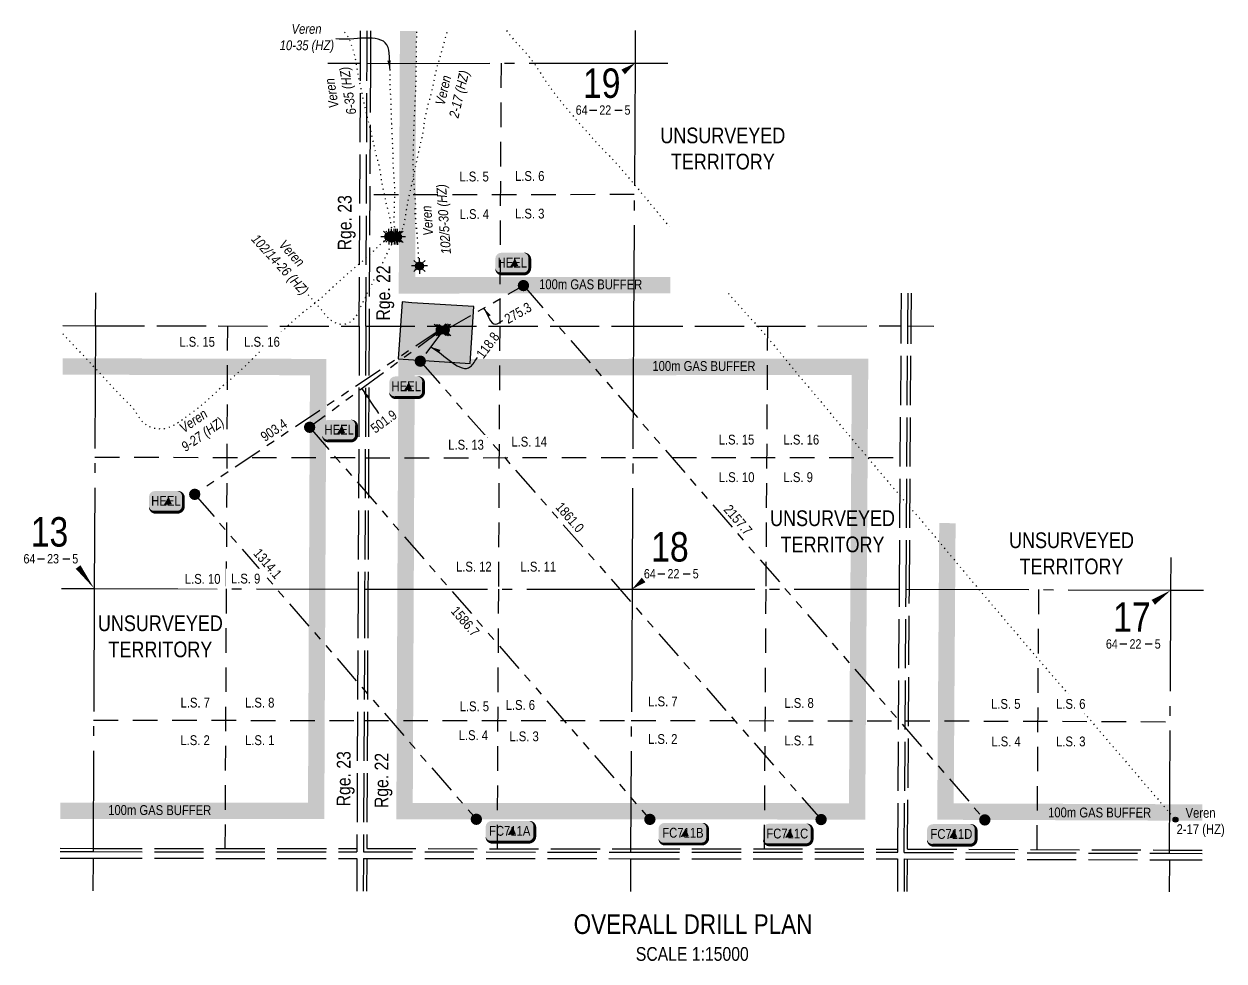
# Model space of a CAD drawing. Extents: x 476470 to 482026, y 6039448 to 6045135.
# Drawn here: x 476470 to 477692, y 6041318 to 6042272 of the extents above; entities that cross this region are included whole.
import ezdxf
from ezdxf.enums import TextEntityAlignment as Align

# ---------------------------------------------------------------- set-up
doc = ezdxf.new("R2010")
doc.units = 0
doc.header["$LTSCALE"] = 5
for name, pattern in [('foc-DOT', [1, 0.2, -0.8]), ('foc-DRILLPATH', [14.75, 6, -1.75, 1.75, -1.75, 1.75, -1.75]), ('foc-LSD', [8, 5, -3]), ('foc-QUARTERLINE', [33, 25, -3, 2, -3]), ('foc-UNSURVEYED', [12.5, 10, -2.5])]:
    doc.linetypes.add(name, pattern=pattern)
for name, color, linetype in [('10', 1, 'Continuous'), ('9', 3, 'Continuous'), ('ABADATA-DRILL', 8, 'foc-DOT'), ('ABADATA-DRILL-T', 8, 'Continuous'), ('AS-DRILL', 8, 'foc-DOT'), ('AS-TARGET-GAS', 182, 'Continuous'), ('AS-TARGET-GAS-H', 181, 'Continuous'), ('D-TXT', 6, 'Continuous'), ('DETAIL-T', 7, 'Continuous'), ('L-BD', 7, 'Continuous'), ('L-MON', 1, 'Continuous'), ('L-QSEC', 8, 'foc-QUARTERLINE'), ('L-SECLBL', 7, 'Continuous'), ('L-SECTION-LSD', 7, 'foc-LSD'), ('L-UNS-T', 3, 'Continuous'), ('L-USEC', 7, 'foc-UNSURVEYED'), ('P-PDRILLPATH', 12, 'foc-DRILLPATH'), ('P-PROPOSED', 10, 'Continuous'), ('P-PROPOSED-H', 21, 'Continuous')]:
    doc.layers.add(name, color=color, linetype=linetype)
doc.styles.add('100L', font='ARIALN.TTF', dxfattribs={"height": 11})
doc.styles.add('80', font='ARIALN.TTF', dxfattribs={"height": 10})
doc.styles.add('80CG', font='ARIALN.TTF', dxfattribs={"height": 10})
doc.styles.add('80L', font='ARIALN.TTF', dxfattribs={"height": 10})
doc.styles.add('SIMPLEX', font='ARIALN.TTF')
doc.dimstyles.new('Compass 5 000', dxfattribs={"dimscale": 5, "dimtxt": 9, "dimasz": 2, "dimexe": 0.2, "dimexo": 0.0625, "dimgap": 0.5, "dimtad": 0, "dimtih": 1, "dimtoh": 1, "dimzin": 0, "dimdsep": 46, "dimtxsty": '80CG', "dimcen": 0.1, "dimse1": 1, "dimse2": 1, "dimclrd": 256, "dimclrt": 256, "dimaunit": 1, "dimadec": 4, "dimazin": 0, "dimtfac": 0.06, "dimtofl": 0, "dimtmove": 0, "dimatfit": 1, "dimfxl": 0.2, "dimtolj": 1, "dimtzin": 0, "dimlwd": -1, "dimarcsym": 0})

# ---------------------------------------------------------------- blocks, each defined once
blk = doc.blocks.new('plbh')
at = {"layer": 'L-MON'}
h = blk.add_hatch(color=255, dxfattribs=at)
h.dxf.hatch_style = 1
edge = h.paths.add_edge_path()
edge.add_arc((0, 0), 1.16, 0, 360)
h = blk.add_hatch(color=256, dxfattribs=at)
h.dxf.hatch_style = 1
h.paths.add_polyline_path([(-0.96, 0, 1), (0.96, 0, 1)])
h.paths.add_polyline_path([(0.91, 0, -1), (-0.91, 0, -1)], flags=16)
h.paths.add_polyline_path([(0.45, 0, -1), (-0.45, 0, -1)], flags=0)
h = blk.add_hatch(color=256, dxfattribs=at)
h.dxf.hatch_style = 1
h.paths.add_polyline_path([(-0.45, 0, 1), (0.45, 0, 1)])
h.paths.add_polyline_path([(0.4, 0, -1), (-0.4, 0, -1)], flags=16)
at = {"layer": 'L-MON', "color": 240}
for radius in [0.96, 0.91, 0.45, 0.4]:
    blk.add_circle((0, 0), radius, dxfattribs=at)
blk = doc.blocks.new('L-SECLBL')
at = {"layer": '9', "color": 7}
for p, q in [((-5.1, -27.8), (-12.3, -27.8)), ((20.7, -27.8), (13.5, -27.8))]:
    blk.add_line(p, q, dxfattribs=at)
at = {"layer": '10', "color": 2, "style": 'SIMPLEX'}
blk.add_attdef('SEC', text='', height=30, dxfattribs=at).set_placement((0, 0), align=Align.MIDDLE)
at = {"layer": '10', "color": 5, "style": '80L'}
blk.add_attdef('TWP', text='', height=9.5, dxfattribs=at).set_placement((-14.4, -27.4), align=Align.MIDDLE_RIGHT)
blk.add_attdef('RGE', text='', height=9.5, dxfattribs=at).set_placement((3.6, -27.4), align=Align.MIDDLE_CENTER)
blk.add_attdef('MER', text='', height=9.5, dxfattribs=at).set_placement((23.2, -27.4), align=Align.MIDDLE_LEFT)
blk = doc.blocks.new('BH-Existing')
at = {"layer": 'ABADATA-DRILL-T'}
h = blk.add_hatch(color=256, dxfattribs=at)
h.dxf.hatch_style = 1
edge = h.paths.add_edge_path()
edge.add_arc((0, 0), 0.5, 0, 360)
blk.add_circle((0, 0), 0.5, dxfattribs=at)
blk = doc.blocks.new('GAS')
h = blk.add_hatch(color=255)
h.dxf.hatch_style = 1
edge = h.paths.add_edge_path()
edge.add_arc((0, 0), 0.9, 0, 360)
for p, q in [((-0.81, 0), (-1.62, 0)), ((-0.57, 0.57), (-1.14, 1.14)), ((0, 0.81), (0, 1.62)), ((0.57, 0.57), (1.14, 1.14)), ((1.62, 0), (0.81, 0)), ((-0.57, -0.57), (-1.14, -1.14)), ((0, -0.81), (0, -1.62)), ((1.14, -1.14), (0.57, -0.57))]:
    blk.add_line(p, q)
blk.add_circle((0, 0), 0.8)
blk = doc.blocks.new('WC')
at = {"layer": 'L-MON'}
h = blk.add_hatch(color=255, dxfattribs=at)
h.dxf.hatch_style = 1
edge = h.paths.add_edge_path()
edge.add_arc((0, 0), 0.9, 0, 360)
at = {"layer": 'L-MON', "color": 240, "flags": 128}
for points in [[(-0.62, 0.5), (-1.23, 1.12)], [(0.52, 0.61), (1.13, 1.21)], [(-1.18, -1.18), (-0.56, -0.57)], [(1.16, -1.18), (0.56, -0.57)]]:
    blk.add_lwpolyline(points, dxfattribs=at)
at = {"layer": 'L-MON', "color": 240}
for radius in [0.8, 0.373]:
    blk.add_circle((0, 0), radius, dxfattribs=at)
blk = doc.blocks.new('*U68')
h = blk.add_hatch(color=254)
edge = h.paths.add_edge_path()
edge.add_line((-19, -11.5), (19, -11.5))
edge.add_arc((19, -5.5), 6, 270, 360)
edge.add_line((25, -5.5), (25, 4))
edge.add_arc((19, 4), 6, 0, 90)
edge.add_line((19, 10), (-19, 10))
edge.add_arc((-19, 4), 6, 90, 180)
edge.add_line((-25, 4), (-25, -5.5))
edge.add_arc((-19, -5.5), 6, 180, 270)
at = {"color": 1, "flags": 128}
blk.add_lwpolyline([(-19, -11.5, 3, 3, 0), (19, -11.5, 3, 3, 0.414214), (25, -5.5, 3, 3, 0), (25, 4, 3, 0, 0.414214), (19, 10, 0, 0, 0), (-19, 10, 0, 0, 0.414214), (-25, 4, 0, 0, 0), (-25, -5.5, 0, 3, 0.414214)], format="xyseb", close=True, dxfattribs=at)
blk.add_lwpolyline([(5.8, -3.4, 0, 10, 0), (0, 0, 5, 5, 0)], format="xyseb", dxfattribs=at)
at = {"color": 1, "style": '80'}
blk.add_attdef('ENTER_TEXT_001', (-36, -5), '', height=10, dxfattribs=at)
blk = doc.blocks.new('*U69')
h = blk.add_hatch(color=254)
edge = h.paths.add_edge_path()
edge.add_line((-11.5, -11.5), (11.5, -11.5))
edge.add_arc((11.5, -5.5), 6, 270, 360)
edge.add_line((17.5, -5.5), (17.5, 4))
edge.add_arc((11.5, 4), 6, 0, 90)
edge.add_line((11.5, 10), (-11.5, 10))
edge.add_arc((-11.5, 4), 6, 90, 180)
edge.add_line((-17.5, 4), (-17.5, -5.5))
edge.add_arc((-11.5, -5.5), 6, 180, 270)
at = {"color": 1, "flags": 128}
blk.add_lwpolyline([(-11.5, -11.5, 3, 3, 0), (11.5, -11.5, 3, 3, 0.414214), (17.5, -5.5, 3, 3, 0), (17.5, 4, 3, 0, 0.414214), (11.5, 10, 0, 0, 0), (-11.5, 10, 0, 0, 0.414214), (-17.5, 4, 0, 0, 0), (-17.5, -5.5, 0, 3, 0.414214)], format="xyseb", close=True, dxfattribs=at)
blk.add_lwpolyline([(5.8, -3.4, 0, 10, 0), (0, 0, 5, 5, 0)], format="xyseb", dxfattribs=at)
at = {"color": 1, "style": '80'}
blk.add_attdef('ENTER_TEXT_001', (-36, -5), '', height=10, dxfattribs=at)

msp = doc.modelspace()

# ---------------------------------------------------------------- hatches: boundary and pattern name
at = {"layer": 'AS-TARGET-GAS-H'}
h = msp.add_hatch(color=256, dxfattribs=at)
h.dxf.hatch_style = 1
h.paths.add_polyline_path([(477127.8, 6042014.704), (477090.425, 6042014.683), (476868.137, 6042014.559), (476869.132, 6042231.927), (476869.285, 6042265.282), (476852.624, 6042265.359), (476852.471, 6042232.003), (476851.4, 6041997.888), (477090.435, 6041998.022), (477127.809, 6041998.043)])
h = msp.add_hatch(color=256, dxfattribs=at)
h.dxf.hatch_style = 1
h.paths.add_polyline_path([(476776.684, 6041697.066), (476777.756, 6041931.308), (476542.659, 6041931.832), (476509.344, 6041931.906), (476509.307, 6041915.245), (476542.622, 6041915.17), (476761.018, 6041914.684), (476760.022, 6041697.142), (476759.026, 6041479.298), (476540.214, 6041479.483), (476506.924, 6041479.513), (476506.909, 6041462.851), (476540.199, 6041462.822), (476775.611, 6041462.622)])
h = msp.add_hatch(color=256, dxfattribs=at)
h.dxf.hatch_style = 1
h.paths.add_polyline_path([(477327.856, 6041697.068), (477329.439, 6041931.524), (477090.472, 6041931.39), (476851.095, 6041931.256), (476848.949, 6041462.562), (477087.413, 6041462.368), (477326.269, 6041462.173)])
h.paths.add_polyline_path([(476867.68, 6041914.604), (477090.481, 6041914.729), (477312.665, 6041914.854), (477311.195, 6041697.181), (477309.72, 6041478.848), (477087.427, 6041479.029), (476865.687, 6041479.209)], flags=16)
h = msp.add_hatch(color=256, dxfattribs=at)
h.dxf.hatch_style = 1
h.paths.add_polyline_path([(477417.849, 6041696.461), (477418.306, 6041763.99), (477401.645, 6041764.102), (477401.189, 6041696.573), (477399.604, 6041462.001), (477636.039, 6041461.148), (477669.37, 6041461.028), (477669.43, 6041477.689), (477636.099, 6041477.809), (477416.378, 6041478.602)])
at = {"layer": 'P-PROPOSED-H'}
h = msp.add_hatch(color=256, dxfattribs=at)
h.dxf.hatch_style = 1
h.paths.add_polyline_path([(476927.948, 6041984.704), (476864.671, 6041988.475), (476854.77, 6041989.47), (476850.979, 6041931.26), (476924.157, 6041926.494)])

# ---------------------------------------------------------------- linework, layer by layer
at = {"layer": 'AS-DRILL', "elevation": -283.74, "flags": 128}
for points in [[(476845.184, 6042055.917), (476845.184, 6042055.917), (476845.224, 6042055.933), (476845.304, 6042055.973), (476845.368, 6042056.039), (476845.415, 6042056.119), (476845.482, 6042056.222), (476845.549, 6042056.331), (476845.623, 6042056.461), (476845.707, 6042056.594), (476845.807, 6042056.714), (476845.921, 6042056.846), (476845.952, 6042057.046), (476845.9, 6042057.377), (476845.872, 6042057.78), (476845.847, 6042058.163), (476845.829, 6042058.544), (476845.814, 6042058.907), (476845.759, 6042059.187), (476845.719, 6042059.207), (476845.718, 6042059.084), (476845.735, 6042058.987), (476845.725, 6042058.954), (476845.718, 6042058.957), (476845.744, 6042058.947), (476845.751, 6042058.961), (476845.655, 6042059.048), (476845.555, 6042059.151), (476845.446, 6042059.275), (476845.327, 6042059.399), (476845.19, 6042059.51), (476845.031, 6042059.624), (476844.868, 6042059.738), (476844.732, 6042059.859), (476844.666, 6042059.992), (476844.627, 6042060.149), (476844.526, 6042060.75), (476844.497, 6042061.666), (476844.452, 6042062.813), (476844.302, 6042064.084), (476844.088, 6042065.535), (476843.823, 6042067.203), (476843.552, 6042069.074), (476843.208, 6042071.166), (476842.71, 6042073.705), (476842.073, 6042076.578), (476841.363, 6042079.505), (476840.628, 6042082.541), (476839.871, 6042085.478), (476839.111, 6042088.342), (476838.465, 6042091.275), (476837.886, 6042094.281), (476837.312, 6042097.197), (476836.705, 6042099.986), (476836.092, 6042102.769), (476835.455, 6042105.609), (476834.815, 6042108.482), (476834.318, 6042111.344), (476833.851, 6042114.133), (476833.378, 6042117.015), (476832.929, 6042120.164), (476832.513, 6042123.206), (476832.046, 6042125.965), (476831.419, 6042128.671), (476830.656, 6042131.622), (476829.764, 6042134.746), (476828.891, 6042137.82), (476828.095, 6042140.834), (476827.379, 6042143.817), (476826.707, 6042146.954), (476826.002, 6042150.067), (476825.308, 6042152.957), (476824.705, 6042155.683), (476824.108, 6042158.559), (476823.449, 6042161.585), (476822.746, 6042164.602), (476821.987, 6042167.622), (476821.167, 6042170.6), (476820.394, 6042173.473), (476819.761, 6042176.333), (476819.19, 6042179.122), (476818.626, 6042181.735), (476818.025, 6042184.431), (476817.316, 6042187.458), (476816.481, 6042190.778), (476815.64, 6042194.202), (476814.886, 6042197.576), (476814.261, 6042200.765), (476813.712, 6042203.861), (476813.132, 6042206.801), (476812.493, 6042209.72), (476811.776, 6042212.714), (476811.143, 6042215.583), (476810.669, 6042218.279), (476810.202, 6042220.961), (476809.691, 6042223.717), (476809.188, 6042226.559), (476808.707, 6042229.385), (476808.237, 6042232.207), (476807.771, 6042235.106), (476807.238, 6042238.038), (476806.511, 6042240.905), (476805.621, 6042243.816), (476804.709, 6042246.844), (476803.793, 6042250.018), (476802.689, 6042253.35), (476801.205, 6042256.713), (476799.31, 6042260.042), (476796.845, 6042263.36), (476794.997, 6042265.481)], [(476850.12, 6042055.671), (476850.12, 6042055.671), (476850.094, 6042055.654), (476850.033, 6042055.601), (476849.963, 6042055.555), (476849.926, 6042055.542), (476849.96, 6042055.535), (476850.03, 6042055.545), (476850.097, 6042055.564), (476850.163, 6042055.561), (476850.236, 6042055.53), (476850.293, 6042055.49), (476850.343, 6042055.437), (476850.449, 6042055.483), (476850.617, 6042055.749), (476850.813, 6042056.248), (476851.026, 6042056.85), (476851.219, 6042057.436), (476851.401, 6042058.022), (476851.614, 6042058.511), (476851.869, 6042058.906), (476852.137, 6042059.295), (476852.315, 6042059.524), (476852.643, 6042059.843), (476853.068, 6042060.127), (476853.533, 6042060.578), (476854.084, 6042061.436), (476854.757, 6042062.723), (476855.521, 6042064.403), (476856.314, 6042066.466), (476856.982, 6042068.873), (476857.491, 6042071.614), (476857.965, 6042074.471), (476858.438, 6042077.336), (476858.946, 6042080.41), (476859.473, 6042083.508), (476860.018, 6042086.619), (476860.515, 6042089.64), (476861.072, 6042092.527), (476861.756, 6042095.507), (476862.393, 6042098.474), (476863.064, 6042101.485), (476863.815, 6042104.714), (476864.537, 6042107.941), (476865.228, 6042111.041), (476865.913, 6042114.308), (476866.535, 6042117.449), (476867.151, 6042120.366), (476867.765, 6042123.176), (476868.35, 6042125.857), (476868.919, 6042128.431), (476869.461, 6042131.049), (476870, 6042133.743), (476870.483, 6042136.51), (476871.016, 6042139.348), (476871.727, 6042142.251), (476872.511, 6042145.271), (476873.195, 6042148.411), (476873.799, 6042151.445), (476874.482, 6042154.225), (476875.201, 6042156.872), (476875.811, 6042159.669), (476876.339, 6042162.897), (476876.839, 6042166.341), (476877.264, 6042169.566), (476877.628, 6042172.554), (476878.018, 6042175.419), (476878.611, 6042178.396), (476879.393, 6042181.506), (476880.143, 6042184.539), (476880.723, 6042187.25), (476881.328, 6042189.897), (476882.162, 6042192.757), (476883.059, 6042195.779), (476883.917, 6042198.892), (476884.715, 6042202.055), (476885.473, 6042205.222), (476886.208, 6042208.385), (476886.913, 6042211.622), (476887.538, 6042214.839), (476888.049, 6042218.023), (476888.657, 6042221.194), (476889.426, 6042224.4), (476890.24, 6042227.503), (476891.101, 6042230.539), (476892.002, 6042233.605), (476892.95, 6042236.774), (476893.891, 6042239.903), (476894.836, 6042243.048), (476895.754, 6042246.277), (476896.639, 6042249.49), (476897.507, 6042252.616), (476898.341, 6042255.676), (476899.175, 6042258.718), (476900.076, 6042261.791), (476900.864, 6042264.811), (476901.033, 6042265.613)], [(476872.558, 6042025.931), (476872.555, 6042025.931), (476871.498, 6042025.206), (476871.15, 6042024.934), (476870.702, 6042024.55), (476870.176, 6042024.082), (476869.614, 6042023.542), (476869.055, 6042023.001), (476868.847, 6042022.802), (476868.646, 6042022.589), (476868.536, 6042022.486), (476868.492, 6042022.44), (476868.445, 6042022.434), (476868.339, 6042022.441), (476868.282, 6042022.424), (476868.272, 6042022.401), (476868.202, 6042022.371), (476868.162, 6042022.358), (476867.925, 6042022.296), (476867.584, 6042022.248), (476867.734, 6042022.207), (476867.901, 6042022.133), (476868.085, 6042022.285), (476868.349, 6042022.447), (476868.359, 6042023.221), (476868.523, 6042024), (476868.971, 6042024.395), (476869.295, 6042024.603), (476869.383, 6042024.699), (476869.536, 6042024.759), (476869.774, 6042024.911), (476869.995, 6042025.216), (476870.166, 6042025.466), (476870.264, 6042025.685), (476870.289, 6042026.022), (476870.28, 6042026.318), (476870.292, 6042026.718), (476870.294, 6042027.095), (476870.448, 6042027.378), (476870.766, 6042027.623), (476871.148, 6042027.951), (476871.489, 6042028.313), (476871.623, 6042028.449), (476871.66, 6042028.472), (476871.69, 6042028.525), (476871.701, 6042028.612), (476871.698, 6042028.645), (476871.672, 6042028.862), (476871.62, 6042029.186), (476871.572, 6042029.623), (476871.545, 6042030.159), (476871.534, 6042030.773), (476871.527, 6042031.473), (476871.511, 6042032.259), (476871.495, 6042033.126), (476871.479, 6042034.07), (476871.467, 6042035.073), (476871.445, 6042036.103), (476871.417, 6042037.183), (476871.402, 6042038.32), (476871.398, 6042039.527), (476871.37, 6042040.78), (476871.316, 6042042.057), (476871.249, 6042043.331), (476871.168, 6042044.618), (476871.084, 6042045.955), (476870.981, 6042047.335), (476870.881, 6042048.779), (476870.782, 6042050.4), (476870.776, 6042050.506), (476870.748, 6042050.993), (476870.698, 6042051.78), (476870.673, 6042052.114), (476870.563, 6042053.534), (476870.444, 6042055.151), (476870.319, 6042056.899), (476870.11, 6042058.703), (476869.776, 6042060.574), (476869.455, 6042062.549), (476869.234, 6042064.607), (476869.064, 6042066.741), (476868.928, 6042068.929), (476868.841, 6042071.179), (476868.812, 6042073.462), (476868.829, 6042075.779), (476868.887, 6042078.119), (476868.955, 6042080.492), (476868.956, 6042082.912), (476868.864, 6042085.409), (476868.703, 6042087.98), (476868.525, 6042090.624), (476868.341, 6042093.318), (476868.147, 6042096.089), (476867.93, 6042098.927), (476867.68, 6042101.845), (476867.424, 6042104.806), (476867.201, 6042107.79), (476867.028, 6042110.811), (476866.879, 6042113.865), (476866.717, 6042116.989), (476866.689, 6042117.499), (476866.535, 6042120.14), (476866.343, 6042123.288), (476866.281, 6042124.388), (476866.191, 6042126.452), (476866.152, 6042129.605), (476866.194, 6042132.785), (476866.235, 6042135.982), (476866.29, 6042139.168), (476866.385, 6042142.364), (476866.493, 6042145.541), (476866.521, 6042146.531), (476866.592, 6042149.747), (476866.596, 6042149.867), (476866.657, 6042152.96), (476866.709, 6042156.18), (476866.757, 6042159.39), (476866.825, 6042162.609), (476866.937, 6042165.822), (476867.143, 6042170.708), (476867.325, 6042175.46), (476867.508, 6042180.36), (476867.729, 6042185.065), (476868.012, 6042190.014), (476868.301, 6042194.669), (476868.606, 6042199.491), (476868.825, 6042204.247), (476869.04, 6042213.896), (476869.228, 6042223.545), (476869.373, 6042233.192), (476869.491, 6042242.848), (476869.605, 6042252.491), (476869.727, 6042262.137), (476869.763, 6042264.187), (476869.791, 6042265.574)], [(476961.05, 6042265.688), (476962.258, 6042264.138), (476964.263, 6042261.579), (476966.354, 6042258.976), (476968.582, 6042256.302), (476970.969, 6042253.578), (476973.493, 6042250.809), (476976.15, 6042247.98), (476978.873, 6042245.071), (476981.582, 6042242.035), (476984.227, 6042238.836), (476986.812, 6042235.514), (476989.336, 6042232.059), (476991.819, 6042228.477), (476994.249, 6042224.812), (476996.645, 6042221.058), (476999.084, 6042217.307), (477001.596, 6042213.578), (477004.166, 6042209.859), (477006.812, 6042206.164), (477009.532, 6042202.478), (477012.325, 6042198.845), (477017.591, 6042192.237), (477018.038, 6042191.678), (477023.862, 6042184.581), (477029.819, 6042177.606), (477032.843, 6042174.152), (477035.791, 6042170.815), (477042.019, 6042163.87), (477048.097, 6042156.995), (477054.182, 6042150.136), (477060.454, 6042143.447), (477066.89, 6042136.894), (477073.186, 6042130.228), (477079.211, 6042123.273), (477085.135, 6042116.255), (477091.019, 6042109.191), (477096.906, 6042102.15), (477102.78, 6042095.08), (477108.61, 6042087.989), (477114.487, 6042080.928), (477120.321, 6042073.831), (477126.269, 6042066.833), (477127.08, 6042065.922)], [(476848.46, 6042055.753), (476848.46, 6042055.753), (476848.477, 6042055.753), (476848.517, 6042055.759), (476848.577, 6042055.782), (476848.634, 6042055.802), (476848.721, 6042055.832), (476848.811, 6042055.878), (476848.892, 6042056.014), (476848.953, 6042056.331), (476849.005, 6042056.82), (476849.032, 6042057.477), (476849.022, 6042058.297), (476848.917, 6042059.227), (476848.698, 6042060.195), (476848.435, 6042061.11), (476848.163, 6042062.104), (476847.862, 6042063.162), (476847.593, 6042064.19), (476847.401, 6042065.231), (476847.196, 6042066.272), (476846.998, 6042067.313), (476846.859, 6042068.287), (476846.802, 6042068.917), (476846.795, 6042069.017), (476846.754, 6042070.078), (476846.757, 6042070.868), (476846.776, 6042071.308), (476846.824, 6042072.944), (476846.836, 6042074.857), (476846.869, 6042077.641), (476846.92, 6042080.03), (476846.952, 6042082.697), (476846.969, 6042085.597), (476847.037, 6042088.673), (476847.235, 6042091.949), (476847.462, 6042095.458), (476847.502, 6042099.118), (476847.41, 6042102.992), (476847.279, 6042107.019), (476847.078, 6042111.17), (476846.741, 6042115.442), (476846.382, 6042119.763), (476846.116, 6042124.281), (476845.922, 6042129.119), (476845.792, 6042134.173), (476845.654, 6042139.004), (476845.51, 6042143.764), (476845.316, 6042148.622), (476845.067, 6042153.246), (476844.901, 6042157.647), (476844.728, 6042162.095), (476844.495, 6042166.463), (476844.203, 6042171.021), (476843.959, 6042175.818), (476843.891, 6042180.512), (476843.768, 6042184.976), (476843.683, 6042189.563), (476843.614, 6042194.18), (476843.345, 6042198.538), (476843.038, 6042202.83), (476842.729, 6042207.318), (476842.554, 6042211.929), (476842.598, 6042216.395), (476842.686, 6042221.042), (476842.754, 6042225.164)], [(476872.558, 6042025.931), (476871.495, 6042025.206), (476871.15, 6042024.931), (476870.702, 6042024.546), (476870.176, 6042024.079), (476869.614, 6042023.542), (476869.051, 6042022.997), (476868.847, 6042022.798), (476868.646, 6042022.589), (476868.536, 6042022.486), (476868.492, 6042022.437), (476868.442, 6042022.434), (476868.335, 6042022.441), (476868.279, 6042022.421), (476868.269, 6042022.398), (476868.198, 6042022.368), (476868.162, 6042022.358), (476867.921, 6042022.296), (476867.581, 6042022.244), (476867.731, 6042022.204), (476867.897, 6042022.133), (476868.081, 6042022.285), (476868.349, 6042022.447), (476868.356, 6042023.221), (476868.523, 6042024), (476868.968, 6042024.391), (476869.292, 6042024.6), (476869.383, 6042024.699), (476869.536, 6042024.759), (476869.774, 6042024.911), (476869.992, 6042025.216), (476870.163, 6042025.466), (476870.26, 6042025.682), (476870.285, 6042026.022), (476870.28, 6042026.318), (476870.289, 6042026.715), (476870.29, 6042027.092), (476870.448, 6042027.374), (476870.766, 6042027.62), (476871.144, 6042027.948), (476871.489, 6042028.313), (476871.62, 6042028.446), (476871.657, 6042028.472), (476871.69, 6042028.522), (476871.698, 6042028.645), (476871.669, 6042028.859), (476871.617, 6042029.186), (476871.572, 6042029.619), (476871.541, 6042030.156), (476871.531, 6042030.773), (476871.524, 6042031.473), (476871.511, 6042032.259), (476871.492, 6042033.126), (476871.476, 6042034.066), (476871.464, 6042035.073), (476871.442, 6042036.103), (476871.417, 6042037.18), (476871.402, 6042038.32), (476871.398, 6042039.523), (476871.37, 6042040.78), (476871.313, 6042042.057), (476871.246, 6042043.331), (476871.168, 6042044.615), (476871.081, 6042045.955), (476870.977, 6042047.332), (476870.878, 6042048.776), (476870.782, 6042050.396), (476870.776, 6042050.506), (476870.744, 6042050.993), (476870.695, 6042051.78), (476870.591, 6042053.104), (476870.467, 6042054.408), (476870.353, 6042055.672), (476870.275, 6042056.869), (476870.224, 6042058.026), (476870.166, 6042059.219), (476870.092, 6042060.456), (476869.998, 6042061.747), (476869.874, 6042063.101), (476869.714, 6042064.502), (476869.52, 6042065.936), (476869.307, 6042067.407), (476869.117, 6042068.854), (476868.964, 6042070.295), (476868.841, 6042071.729), (476868.771, 6042072.519), (476868.565, 6042074.764), (476867.388, 6042087.633)], [(476843.545, 6042055.961), (476843.545, 6042055.961), (476843.545, 6042055.961), (476843.548, 6042055.941), (476843.538, 6042055.908), (476843.505, 6042055.871), (476843.455, 6042055.828), (476843.398, 6042055.792), (476843.347, 6042055.735), (476843.3, 6042055.656), (476843.263, 6042055.559), (476843.213, 6042055.423), (476843.186, 6042055.323), (476843.185, 6042055.276), (476843.195, 6042055.27), (476843.222, 6042055.356), (476843.266, 6042055.473), (476843.29, 6042055.586), (476843.264, 6042055.689), (476843.178, 6042055.793), (476843.051, 6042055.884), (476842.982, 6042055.967), (476842.942, 6042056.074), (476842.916, 6042056.151), (476842.91, 6042056.211), (476842.897, 6042056.301), (476842.827, 6042056.405), (476842.754, 6042056.442), (476842.354, 6042056.347), (476841.564, 6042055.817), (476840.377, 6042054.893), (476838.921, 6042053.699), (476837.221, 6042052.184), (476835.232, 6042050.39), (476832.966, 6042048.364), (476830.569, 6042046.132), (476828.115, 6042043.706), (476825.539, 6042041.135), (476822.92, 6042038.534), (476820.258, 6042035.973), (476817.658, 6042033.635), (476815.171, 6042031.42), (476812.65, 6042029.245), (476810.137, 6042027.133), (476807.447, 6042024.869), (476804.438, 6042022.323), (476801.279, 6042019.644), (476798.13, 6042016.929), (476794.953, 6042014.1), (476791.92, 6042011.304), (476789.154, 6042008.654), (476786.563, 6042006.159), (476783.938, 6042003.751), (476781.334, 6042001.447), (476778.85, 6041999.188), (476776.56, 6041996.956), (476774.277, 6041994.936), (476771.884, 6041992.958), (476769.33, 6041990.693), (476766.523, 6041988.299), (476763.575, 6041985.926), (476760.715, 6041983.713), (476757.768, 6041981.58), (476754.469, 6041979.018), (476751.183, 6041976.214), (476748.037, 6041973.482), (476744.84, 6041970.623), (476741.68, 6041967.675), (476738.626, 6041964.812), (476735.677, 6041962.146), (476732.772, 6041959.543), (476730.063, 6041957.065), (476727.382, 6041954.598), (476724.674, 6041952.117), (476722.143, 6041949.769), (476719.746, 6041947.546), (476717.355, 6041945.351), (476714.711, 6041943.046), (476711.86, 6041940.546), (476708.96, 6041937.817), (476705.963, 6041934.904), (476703.09, 6041931.984), (476700.27, 6041929.077), (476697.359, 6041926.19), (476694.53, 6041923.45), (476691.754, 6041920.853), (476688.883, 6041918.306), (476685.927, 6041915.617), (476682.927, 6041912.867), (476679.728, 6041910.116), (476676.488, 6041907.394), (476673.192, 6041904.539), (476669.978, 6041901.671), (476666.792, 6041898.796), (476663.581, 6041895.841), (476660.374, 6041892.866), (476657.411, 6041890.079), (476654.622, 6041887.542), (476651.828, 6041885.162), (476648.967, 6041882.799), (476646.2, 6041880.578), (476643.691, 6041878.596), (476641.208, 6041876.708), (476638.493, 6041874.744), (476635.298, 6041872.445), (476631.846, 6041869.758), (476628.287, 6041867.155), (476624.586, 6041864.879), (476620.851, 6041862.916), (476617, 6041861.331), (476612.992, 6041860.263), (476608.87, 6041859.872), (476604.877, 6041860.064), (476601.057, 6041860.775), (476597.517, 6041862.148), (476594.223, 6041864.117), (476591.254, 6041866.5), (476588.796, 6041869.229), (476586.949, 6041871.867), (476586.221, 6041873.061), (476585.179, 6041874.849), (476584.561, 6041875.915), (476583.787, 6041877.182), (476582.873, 6041878.52), (476581.796, 6041879.955), (476580.51, 6041881.511), (476578.988, 6041883.168), (476578.278, 6041883.894), (476576.476, 6041885.673), (476574.495, 6041887.622), (476572.335, 6041889.802), (476570.02, 6041892.166), (476567.555, 6041894.734), (476564.941, 6041897.48), (476562.164, 6041900.353), (476559.292, 6041903.363), (476556.423, 6041906.493), (476553.544, 6041909.703), (476550.67, 6041912.953), (476547.748, 6041916.224), (476544.713, 6041919.461), (476541.625, 6041922.709), (476540.285, 6041924.135), (476538.859, 6041925.665), (476538.527, 6041926.027), (476536.709, 6041927.958), (476533.578, 6041931.276), (476530.45, 6041934.628), (476527.292, 6041937.956), (476524.128, 6041941.274), (476517.832, 6041947.946), (476511.603, 6041954.686), (476509.379, 6041957.133)], [(476846.822, 6042055.798), (476846.822, 6042055.798), (476846.845, 6042055.784), (476846.895, 6042055.767), (476846.972, 6042055.737), (476847.068, 6042055.683), (476847.188, 6042055.613), (476847.334, 6042055.542), (476847.434, 6042055.495), (476847.46, 6042055.455), (476847.45, 6042055.408), (476847.436, 6042055.351), (476847.436, 6042055.241), (476847.465, 6042055.021), (476847.51, 6042054.728), (476847.545, 6042054.344), (476847.563, 6042053.887), (476847.511, 6042053.521), (476847.397, 6042053.298), (476847.343, 6042053.239), (476847.37, 6042053.312), (476847.391, 6042053.402), (476847.401, 6042053.478), (476847.388, 6042053.515), (476847.385, 6042053.518), (476847.305, 6042053.585), (476847.188, 6042053.633), (476847.065, 6042053.686), (476846.942, 6042053.75), (476846.809, 6042053.801), (476846.66, 6042053.855), (476846.493, 6042053.892), (476846.413, 6042053.859), (476846.433, 6042053.803), (476846.469, 6042053.763), (476846.479, 6042053.706), (476846.472, 6042053.656), (476846.475, 6042053.606), (476846.495, 6042053.559), (476846.538, 6042053.529), (476846.591, 6042053.519), (476846.658, 6042053.548), (476846.761, 6042053.561), (476846.871, 6042053.547), (476846.941, 6042053.497), (476847.004, 6042053.447), (476847.078, 6042053.44), (476847.111, 6042053.483), (476847.151, 6042053.549), (476847.222, 6042053.606), (476847.309, 6042053.655), (476847.415, 6042053.702), (476847.506, 6042053.751), (476847.569, 6042053.821), (476847.616, 6042053.894), (476847.667, 6042053.954), (476847.704, 6042054.004), (476847.73, 6042054.053), (476847.784, 6042054.136), (476847.808, 6042054.276), (476847.769, 6042054.457), (476847.71, 6042054.63), (476847.611, 6042054.787), (476847.504, 6042054.831), (476847.434, 6042054.808), (476847.166, 6042054.526), (476846.864, 6042054.004), (476846.473, 6042053.189), (476845.914, 6042051.992), (476845.22, 6042050.485), (476844.456, 6042048.769), (476843.567, 6042046.813), (476842.47, 6042044.631), (476841.182, 6042042.237), (476839.827, 6042039.683), (476838.464, 6042037.006), (476837.158, 6042034.316), (476836.006, 6042031.671), (476834.944, 6042029.033), (476833.829, 6042026.508), (476832.744, 6042024.099), (476831.57, 6042021.765), (476830.219, 6042019.364), (476828.847, 6042016.841), (476827.482, 6042014.31), (476826.2, 6042011.83), (476824.935, 6042009.312), (476823.714, 6042006.905), (476822.487, 6042004.57), (476821.182, 6042002.18), (476819.988, 6041999.865), (476819.038, 6041997.75), (476818.212, 6041995.683), (476817.309, 6041993.644), (476816.296, 6041991.679), (476815.314, 6041989.787), (476814.335, 6041987.875), (476813.363, 6041985.893), (476812.35, 6041983.841), (476811.273, 6041981.679), (476810.163, 6041979.397), (476809.068, 6041977.019), (476807.787, 6041974.542), (476805.955, 6041972.027), (476803.494, 6041969.752), (476800.513, 6041967.986), (476797.204, 6041966.808), (476793.725, 6041966.34), (476790.064, 6041966.764), (476786.243, 6041968.109), (476782.567, 6041970.329), (476779.417, 6041973.174), (476776.807, 6041976.163), (476774.945, 6041978.475), (476774.368, 6041979.194), (476773.089, 6041980.767), (476771.225, 6041982.945), (476770.075, 6041984.214), (476768.881, 6041985.516), (476767.535, 6041987.076), (476765.973, 6041988.933), (476764.16, 6041991.052), (476762.144, 6041993.368), (476760.019, 6041995.838), (476758.216, 6041997.984)], [(477186.972, 6041998.076), (477187.046, 6041997.993), (477193.161, 6041991.131), (477199.259, 6041984.276), (477205.347, 6041977.401), (477211.485, 6041970.589), (477217.613, 6041963.731), (477223.658, 6041956.822), (477229.625, 6041949.831), (477235.479, 6041942.771), (477241.29, 6041935.65), (477247.083, 6041928.523), (477252.91, 6041921.406), (477258.727, 6041914.309), (477264.638, 6041907.275), (477270.609, 6041900.3), (477276.53, 6041893.279), (477282.437, 6041886.235), (477288.291, 6041879.138), (477294.104, 6041872.027), (477300.008, 6041865.016), (477305.973, 6041858.009), (477311.88, 6041850.978), (477317.814, 6041843.927), (477323.755, 6041836.912), (477329.705, 6041829.891), (477335.559, 6041822.821), (477341.41, 6041815.757), (477347.361, 6041808.755), (477353.352, 6041801.804), (477359.332, 6041794.813), (477365.27, 6041787.819), (477371.244, 6041780.814), (477377.255, 6041773.866), (477383.216, 6041766.888), (477389.113, 6041759.831), (477395.061, 6041752.853), (477400.979, 6041745.852), (477406.809, 6041738.758), (477412.686, 6041731.714), (477418.567, 6041724.673), (477424.411, 6041717.613), (477430.318, 6041710.585), (477436.219, 6041703.531), (477442.14, 6041696.52), (477448.097, 6041689.522), (477454.025, 6041682.521), (477459.955, 6041675.517), (477465.876, 6041668.516), (477471.834, 6041661.522), (477477.801, 6041654.54), (477483.752, 6041647.543), (477489.666, 6041640.532), (477495.627, 6041633.557), (477501.628, 6041626.596), (477507.592, 6041619.598), (477513.55, 6041612.597), (477519.548, 6041605.636), (477525.505, 6041598.655), (477531.466, 6041591.667), (477537.444, 6041584.682), (477543.398, 6041577.678), (477549.345, 6041570.683), (477555.29, 6041563.679), (477561.217, 6041556.665), (477567.164, 6041549.66), (477573.139, 6041542.679), (477579.113, 6041535.698), (477585.111, 6041528.733), (477591.108, 6041521.785), (477597.079, 6041514.797), (477602.98, 6041507.753), (477608.924, 6041500.732), (477614.945, 6041493.817), (477620.903, 6041486.83), (477626.847, 6041479.832), (477632.861, 6041472.884), (477636.303, 6041468.878), (477642.144, 6041462.031)]]:
    msp.add_lwpolyline(points, dxfattribs=at)
at = {"layer": 'L-QSEC'}
for p, q in [((477092.16, 6042265.851, -283.74), (477091.971, 6042232.535, -283.74)), ((476812.449, 6042232.187, -283.74), (476779.133, 6042232.285, -283.74)), ((476819.156, 6042232.195, -283.74), (477091.971, 6042232.535, -283.74)), ((477091.971, 6042232.535, -283.74), (477090.453, 6041964.706, -283.74)), ((477091.971, 6042232.535, -283.74), (477125.287, 6042232.576, -283.74)), ((476542.734, 6041965.147, -283.74), (476542.892, 6041998.463, -283.74)), ((476542.734, 6041965.147, -283.74), (476541.464, 6041697.332, -283.74)), ((477090.453, 6041964.706, -283.74), (477088.936, 6041696.878, -283.74)), ((477637.526, 6041695.844, -283.74), (477637.724, 6041729.159, -283.74)), ((476508.148, 6041697.384, -283.74), (476541.464, 6041697.332, -283.74)), ((476541.464, 6041697.332, -283.74), (476540.195, 6041429.506, -283.74)), ((476541.464, 6041697.332, -283.74), (476809.999, 6041696.913, -283.74)), ((476816.706, 6041696.912, -283.74), (477088.936, 6041696.878, -283.74)), ((477088.936, 6041696.878, -283.74), (477087.419, 6041429.052, -283.74)), ((477088.936, 6041696.878, -283.74), (477361.171, 6041696.843, -283.74)), ((477367.874, 6041696.819, -283.74), (477637.526, 6041695.844, -283.74)), ((477635.934, 6041427.832, -283.74), (477637.526, 6041695.844, -283.74)), ((477637.526, 6041695.844, -283.74), (477670.842, 6041695.723, -283.74)), ((476540.163, 6041422.803, -283.74), (476540.005, 6041389.479, -283.74)), ((477087.381, 6041422.349, -283.74), (477087.192, 6041389.033, -283.74)), ((477635.895, 6041421.129, -283.74), (477635.701, 6041388.587, -283.74))]:
    msp.add_line(p, q, dxfattribs=at)
at = {"layer": 'L-SECLBL', "elevation": -283.74, "flags": 128}
for points in [[(477091.971, 6042232.535, 0, 5.997, 0), (477079.867, 6042223.539, 0, 0, 0)], [(476541.464, 6041697.332, 0, 5.997, 0), (476524.985, 6041719.373, 0, 0, 0)], [(477088.936, 6041696.878, 0, 5.997, 0), (477100.711, 6041706.218, 0, 0, 0)], [(477637.526, 6041695.844, 0, 5.997, 0), (477619.553, 6041683.447, 0, 0, 0)]]:
    msp.add_lwpolyline(points, format="xyseb", dxfattribs=at)
at = {"layer": 'L-SECTION-LSD'}
for p, q in [((476955.563, 6042232.345, -283.74), (476954.192, 6041964.612, -283.74)), ((477091.212, 6042098.62, -283.74), (476818.543, 6042098.374, -283.74)), ((476676.979, 6041964.848, -283.74), (476675.732, 6041697.123, -283.74)), ((476954.192, 6041964.612, -283.74), (476952.813, 6041696.895, -283.74)), ((477226.717, 6041964.782, -283.74), (477225.045, 6041696.861, -283.74)), ((476542.099, 6041831.24, -283.74), (476810.612, 6041830.731, -283.74)), ((476817.318, 6041830.701, -283.74), (477089.695, 6041830.776, -283.74)), ((477089.695, 6041830.776, -283.74), (477362.076, 6041830.851, -283.74)), ((476675.732, 6041697.123, -283.74), (476674.485, 6041429.392, -283.74)), ((476952.813, 6041696.895, -283.74), (476951.434, 6041429.163, -283.74)), ((477225.045, 6041696.861, -283.74), (477223.373, 6041428.941, -283.74)), ((477502.7, 6041696.321, -283.74), (477500.991, 6041428.319, -283.74)), ((476540.817, 6041563.419, -283.74), (476809.387, 6041563.096, -283.74)), ((476816.093, 6041563.078, -283.74), (477088.177, 6041562.957, -283.74)), ((477088.177, 6041562.957, -283.74), (477360.266, 6041562.837, -283.74)), ((477366.969, 6041562.802, -283.74), (477636.73, 6041561.838, -283.74))]:
    msp.add_line(p, q, dxfattribs=at)
at = {"layer": 'L-USEC'}
for p, q in [((476812.449, 6042232.187, -283.74), (476812.601, 6042265.503, -283.74)), ((476819.156, 6042232.156, -283.74), (476819.308, 6042265.511, -283.74)), ((476822.655, 6042265.515, -283.74), (476822.503, 6042232.199, -283.74)), ((476811.224, 6041964.55, -283.74), (476812.449, 6042232.187, -283.74)), ((476817.931, 6041964.519, -283.74), (476819.156, 6042232.156, -283.74)), ((476822.503, 6042232.199, -283.74), (476821.277, 6041964.555, -283.74)), ((477362.981, 6041964.859, -283.74), (477363.206, 6041998.175, -283.74)), ((477369.684, 6041964.814, -283.74), (477369.909, 6041998.179, -283.74)), ((477373.034, 6041964.822, -283.74), (477373.259, 6041998.18, -283.74)), ((476509.418, 6041965.221, -283.74), (476542.734, 6041965.147, -283.74)), ((476542.734, 6041965.147, -283.74), (476811.224, 6041964.55, -283.74)), ((476811.224, 6041964.55, -283.74), (476809.999, 6041696.913, -283.74)), ((476817.931, 6041964.519, -283.74), (476816.706, 6041696.882, -283.74)), ((476817.931, 6041964.554, -283.74), (477090.453, 6041964.706, -283.74)), ((476821.277, 6041964.555, -283.74), (476820.052, 6041696.912, -283.74)), ((477090.453, 6041964.706, -283.74), (477362.981, 6041964.859, -283.74)), ((477361.171, 6041696.843, -283.74), (477362.981, 6041964.859, -283.74)), ((477367.874, 6041696.798, -283.74), (477369.684, 6041964.814, -283.74)), ((477369.684, 6041964.835, -283.74), (477396.296, 6041964.738, -283.74)), ((477371.224, 6041696.807, -283.74), (477373.034, 6041964.822, -283.74)), ((476809.999, 6041696.913, -283.74), (476808.774, 6041429.278, -283.74)), ((476816.706, 6041696.882, -283.74), (476815.481, 6041429.273, -283.74)), ((476820.052, 6041696.912, -283.74), (476818.842, 6041432.62, -283.74)), ((477359.361, 6041428.831, -283.74), (477361.171, 6041696.843, -283.74)), ((477366.064, 6041428.806, -283.74), (477367.874, 6041696.798, -283.74)), ((477369.436, 6041432.144, -283.74), (477371.224, 6041696.807, -283.74)), ((476506.847, 6041422.833, -283.74), (476540.163, 6041422.803, -283.74)), ((476506.879, 6041429.536, -283.74), (476540.169, 6041429.506, -283.74)), ((476506.895, 6041432.886, -283.74), (476540.211, 6041432.856, -283.74)), ((476540.163, 6041422.803, -283.74), (476808.743, 6041422.575, -283.74)), ((476540.169, 6041429.506, -283.74), (476808.774, 6041429.278, -283.74)), ((476540.211, 6041432.856, -283.74), (476808.79, 6041432.628, -283.74)), ((476808.743, 6041422.575, -283.74), (476808.591, 6041389.26, -283.74)), ((476815.447, 6041422.57, -283.74), (476815.294, 6041389.255, -283.74)), ((476815.447, 6041422.57, -283.74), (477087.381, 6041422.349, -283.74)), ((476815.481, 6041429.273, -283.74), (477087.386, 6041429.052, -283.74)), ((476818.797, 6041422.567, -283.74), (476818.644, 6041389.252, -283.74)), ((477087.381, 6041422.349, -283.74), (477359.315, 6041422.128, -283.74)), ((477087.386, 6041429.052, -283.74), (477359.361, 6041428.831, -283.74)), ((477359.315, 6041422.128, -283.74), (477359.09, 6041388.812, -283.74)), ((477366.018, 6041422.103, -283.74), (477365.794, 6041388.806, -283.74)), ((477366.018, 6041422.103, -283.74), (477635.895, 6041421.129, -283.74)), ((477366.064, 6041428.806, -283.74), (477635.919, 6041427.832, -283.74)), ((477369.144, 6041388.804, -283.74), (477369.368, 6041422.091, -283.74)), ((477369.436, 6041432.144, -283.74), (477635.954, 6041431.182, -283.74)), ((477635.919, 6041427.832, -283.74), (477669.25, 6041427.712, -283.74)), ((477635.954, 6041431.182, -283.74), (477669.27, 6041431.062, -283.74)), ((477635.895, 6041421.129, -283.74), (477669.21, 6041421.009, -283.74))]:
    msp.add_line(p, q, dxfattribs=at)
at = {"layer": 'L-USEC', "elevation": -283.74, "flags": 128}
for points in [[(476818.842, 6041432.62), (477087.438, 6041432.402)], [(477087.438, 6041432.402), (477359.383, 6041432.18)]]:
    msp.add_lwpolyline(points, dxfattribs=at)
at = {"layer": 'P-PDRILLPATH'}
for p, q in [((476898.593, 6041960.656), (476978.34, 6042005.989)), ((476978.34, 6042005.989), (477448.059, 6041461.827)), ((476893.683, 6041960.976), (476643.69, 6041793.384)), ((476895.32, 6041960.87), (476760.684, 6041861.694)), ((476896.956, 6041960.763), (476873.346, 6041929.01)), ((476873.346, 6041929.01), (477281.391, 6041462.208)), ((476760.684, 6041861.694), (477107.055, 6041462.352)), ((476643.69, 6041793.384), (476930.387, 6041462.501))]:
    msp.add_line(p, q, dxfattribs=at)
at = {"layer": 'P-PROPOSED', "elevation": -283.74, "flags": 128}
msp.add_lwpolyline([(476927.948, 6041984.704), (476864.671, 6041988.475), (476854.77, 6041989.47), (476850.979, 6041931.26), (476924.157, 6041926.494)], close=True, dxfattribs=at)

# ---------------------------------------------------------------- block references
at = {"layer": 'ABADATA-DRILL', "xscale": 4.99737400000001, "yscale": 4.99737400000001, "zscale": 4.99737400000001}
msp.add_blockref('BH-Existing', (477642.144, 6041462.031, -283.74), dxfattribs=at)
at = {"layer": 'ABADATA-DRILL-T', "linetype": 'Continuous', "xscale": 4.99737400000001, "yscale": 4.99737400000001, "zscale": 4.99737400000001}
for p in [(476841.439, 6042055.798, -283.74), (476844.131, 6042055.798, -283.74), (476846.822, 6042055.798, -283.74), (476848.46, 6042055.753, -283.74), (476850.12, 6042055.671, -283.74), (476872.558, 6042025.931, -283.74)]:
    msp.add_blockref('GAS', p, dxfattribs=at)
at = {"layer": 'L-BD', "linetype": 'Continuous'}
ref = msp.add_blockref('*U69', (476967.241, 6042029.377), dxfattribs=dict(at, xscale=0.9994748, yscale=0.9994748, zscale=0.9994748))
ref.add_attrib('ENTER_TEXT_001', 'HEEL', (476952.064, 6042024.38), dxfattribs={"layer": '0', "color": 1, "height": 9.9947, "style": '80'})
ref = msp.add_blockref('*U69', (476859.24, 6041903.407), dxfattribs=dict(at, xscale=0.9994748, yscale=0.9994748, zscale=0.9994748))
ref.add_attrib('ENTER_TEXT_001', 'HEEL', (476844.064, 6041898.41), dxfattribs={"layer": '0', "color": 1, "height": 9.9947, "style": '80'})
ref = msp.add_blockref('*U69', (476791.008, 6041859.252), dxfattribs=dict(at, xscale=0.9994748, yscale=0.9994748, zscale=0.9994748))
ref.add_attrib('ENTER_TEXT_001', 'HEEL', (476775.831, 6041854.255), dxfattribs={"layer": '0', "color": 1, "height": 9.9947, "style": '80'})
ref = msp.add_blockref('*U69', (476614.605, 6041786.701), dxfattribs=dict(at, xscale=0.9994748, yscale=0.9994748, zscale=0.9994748))
ref.add_attrib('ENTER_TEXT_001', 'HEEL', (476599.429, 6041781.704), dxfattribs={"layer": '0', "color": 1, "height": 9.9947, "style": '80'})
ref = msp.add_blockref('*U68', (476964.885, 6041450.707), dxfattribs=dict(at, xscale=0.9994748, yscale=0.9994748, zscale=0.9994748))
ref.add_attrib('ENTER_TEXT_001', 'FC711A', (476943.392, 6041445.706), dxfattribs={"layer": '0', "color": 1, "height": 9.9947, "style": '80'})
ref = msp.add_blockref('*U68', (477140.9, 6041448.762, -283.74), dxfattribs=dict(at, xscale=0.9994748, yscale=0.9994748, zscale=0.9994748))
ref.add_attrib('ENTER_TEXT_001', 'FC711B', (477119.72, 6041443.762, -283.74), dxfattribs={"layer": '0', "color": 1, "height": 9.9947, "style": '80'})
ref = msp.add_blockref('*U68', (477247.214, 6041447.966, 283.74), dxfattribs=dict(at, xscale=0.9994748, yscale=0.9994748, zscale=0.9994748))
ref.add_attrib('ENTER_TEXT_001', 'FC711C', (477225.656, 6041442.965, 283.74), dxfattribs={"layer": '0', "color": 1, "height": 9.9947, "style": '80'})
ref = msp.add_blockref('*U68', (477414.209, 6041447.507), dxfattribs=dict(at, xscale=0.9994748, yscale=0.9994748, zscale=0.9994748))
ref.add_attrib('ENTER_TEXT_001', 'FC711D', (477392.729, 6041442.506), dxfattribs={"layer": '0', "color": 1, "height": 9.9947, "style": '80'})
at = {"layer": 'L-MON', "xscale": 4.99737400000001, "yscale": 4.99737400000001, "zscale": 4.99737400000001}
for name, p in [('plbh', (476978.34, 6042005.989, -283.74)), ('WC', (476893.683, 6041960.976, -283.74)), ('WC', (476895.32, 6041960.87, -283.74)), ('WC', (476896.956, 6041960.763, -283.74)), ('WC', (476898.593, 6041960.656, -283.74)), ('plbh', (476873.346, 6041929.01, -283.74)), ('plbh', (476760.684, 6041861.694, -283.74)), ('plbh', (476643.69, 6041793.384, -283.74)), ('plbh', (476930.387, 6041462.501, -283.74)), ('plbh', (477107.055, 6041462.352, -283.74)), ('plbh', (477281.391, 6041462.208, -283.74)), ('plbh', (477448.059, 6041461.827, -283.74))]:
    msp.add_blockref(name, p, dxfattribs=at)
at = {"layer": 'L-SECLBL', "xscale": 0.9994748, "yscale": 0.9994748, "zscale": 0.9994748}
for p, values in [((477058.047, 6042212.135, -283.74), {'SEC': '19', 'TWP': '64', 'RGE': '22', 'MER': '5'}), ((476495.88, 6041755.187, -283.74), {'SEC': '13', 'TWP': '64', 'RGE': '23', 'MER': '5'}), ((477127.492, 6041739.932, -283.74), {'SEC': '18', 'TWP': '64', 'RGE': '22', 'MER': '5'}), ((477597.831, 6041668.424, -283.74), {'SEC': '17', 'TWP': '64', 'RGE': '22', 'MER': '5'})]:
    msp.add_blockref('L-SECLBL', p, dxfattribs=at).add_auto_attribs(values)

# ---------------------------------------------------------------- texts
at = {"layer": 'ABADATA-DRILL-T', "char_height": 9.99475, "attachment_point": 1, "style": '80L'}
for s, width, insert in [('\\pi12.981;{\\fArial Narrow|b0|i1|c0|p34;Veren\\P\\pi0.91317;10-35 (HZ)}', 54.81351, (476729.306, 6042272.389, -283.74)), ('\\pi9.3586;Veren\\P\\pi0.2229;2-17 (HZ)', 48.40832, (477643.058, 6041474.044, -283.74))]:
    msp.add_mtext_dynamic_manual_height_columns(s, width=width, gutter_width=50.026, heights=[0], dxfattribs=dict(at, insert=insert))
for s, width, insert, rotation in [('\\pi9.795;{\\fArial Narrow|b0|i1|c0|p34;Veren\\P\\pi0.53993;6-35 (HZ)}', 48.44243, (476782.036, 6042176.337, -283.74), 98.84707), ('\\pi9.7779;{\\fArial Narrow|b0|i1|c0|p34;Veren\\P\\pi0.38312;2-17 (HZ)}', 48.40832, (476886.064, 6042181.69, -283.74), 76.924278), ('\\pi20.944;{\\fArial Narrow|b0|i1|c0|p34;Veren\\P\\pi0.91735;102/5-30 (HZ)}', 70.7412, (476878.081, 6042035.645, -283.74), 94.078633), ('\\pi24.13;{\\fArial Narrow|b0|i1|c0|p34;Veren\\P\\pi0.91903;102/14-26 (HZ)}', 77.11228, (476719.695, 6042071.364, -283.74), 312.515539), ('\\pi9.795;{\\fArial Narrow|b0|i1|c0|p34;Veren\\P\\pi0.44789;9-27 (HZ)}', 48.44243, (476618.909, 6041858.107, -283.74), 34.765906)]:
    msp.add_mtext_dynamic_manual_height_columns(s, width=width, gutter_width=50.026, heights=[0], dxfattribs=dict(at, insert=insert, rotation=rotation))
at = {"layer": 'AS-TARGET-GAS', "char_height": 9.99475, "attachment_point": 1, "rotation": 359.872457, "style": '80L'}
for insert in [(476994.304, 6042012.353), (477109.617, 6041929.149), (476555.593, 6041476.918), (477512.466, 6041474.446)]:
    msp.add_mtext_dynamic_manual_height_columns('100m GAS BUFFER', width=104.97722, gutter_width=190, heights=[0], dxfattribs=dict(at, insert=insert))
at = {"layer": 'D-TXT', "color": 3, "char_height": 13.9926, "attachment_point": 1, "rotation": 89.737901, "style": '80L'}
for s, width, insert in [('Rge. 23', 73.75526, (476789.245, 6042041.933, -283.74)), ('Rge. 23', 73.75526, (476788.19, 6041475.711, -283.74)), ('Rge. 22', 63.86109, (476826.72, 6041473.914, -283.74))]:
    msp.add_mtext_dynamic_manual_height_columns(s, width=width, gutter_width=47.5, heights=[0], dxfattribs=dict(at, insert=insert))
at = {"layer": 'DETAIL-T', "color": 3, "insert": (476983.042, 6041365.648), "char_height": 19.9895, "width": 332.88386, "attachment_point": 1, "style": '80CG'}
msp.add_mtext('\\pi46.444;OVERALL DRILL PLAN\\P\\pi109.72;{\\H0.7x;SCALE 1:15000}', dxfattribs=at)
at = {"layer": 'L-BD', "style": '80L'}
for s, rotation, p in [('275.3', 29.6163, (476972.718, 6041978.104, -159.93)), ('118.8', 53.3674, (476942.057, 6041945.22)), ('501.9', 36.3761, (476836.126, 6041867.58)), ('903.4', 33.8373, (476724.235, 6041858.812, -283.74)), ('1861.0', 311.1576, (477025.642, 6041769.97, -283.74)), ('2157.7', 310.8007, (477196.833, 6041767.4, -283.74)), ('1314.1', 310.9076, (476718.031, 6041722.849, -283.74)), ('1586.7', 310.9369, (476919.126, 6041664.002, -283.74))]:
    msp.add_text(s, height=9.9947, rotation=rotation, dxfattribs=at).set_placement(p, align=Align.MIDDLE)
at = {"layer": 'L-UNS-T', "color": 3, "char_height": 15.9916, "attachment_point": 5, "style": '80L'}
for insert in [(477181.329, 6042145.466), (477293.023, 6041755.628), (477536.316, 6041733.217), (476608.724, 6041648.674)]:
    msp.add_mtext_dynamic_manual_height_columns('UNSURVEYED TERRITORY', width=126.34675, gutter_width=47.475, heights=[0], dxfattribs=dict(at, insert=insert))

# ---------------------------------------------------------------- leaders
at = {"layer": 'ABADATA-DRILL-T', "path_type": 1}
msp.add_leader([(476842.754, 6042225.164, -283.74), (476839.343, 6042251.125, -283.74), (476787.3, 6042257.159, -283.74)], dimstyle='Compass 5 000', override={"dimgap": 0.5, "dimtad": 0}, dxfattribs=at)
at = {"layer": 'L-BD', "path_type": 1}
for points in [[(476937.802, 6041982.945, -139.505), (476950.01, 6041966.588, -139.505), (476957.32, 6041970.479, -139.505)], [(476884.098, 6041943.47, -283.74), (476924.464, 6041923.419, -283.74), (476931.436, 6041932.645, -283.74)], [(476813.994, 6041900.964, -283.74), (476830.718, 6041875.884, -283.74)]]:
    msp.add_leader(points, dimstyle='Compass 5 000', override={"dimgap": 0.5, "dimtad": 0}, dxfattribs=at)

# ---------------------------------------------------------------- next in the draw order: texts
at = {"layer": 'D-TXT', "color": 3, "insert": (476828.535, 6041970.425, -283.74), "char_height": 13.9926, "attachment_point": 1, "rotation": 89.737901, "style": '80L', "bg_fill": 3, "box_fill_scale": 1.15, "bg_fill_color": 256, "bg_fill_true_color": 256, "bg_fill_transparency": 0}
msp.add_mtext_dynamic_manual_height_columns('Rge. 22', width=55.46196, gutter_width=47.5, heights=[0], dxfattribs=at)
at = {"layer": 'L-SECTION-LSD', "attachment_point": 1, "style": '100L', "bg_fill": 3, "box_fill_scale": 1.5, "bg_fill_color": 256, "bg_fill_transparency": 0}
for s, width, insert, char_height in [('\\pi1.7736;L.S. 5', 30.40114, (476911.371, 6042122.056, -283.74), 9.99475), ('L.S. 6', 30.48313, (476969.788, 6042122.596, -283.74), 9.9947), ('\\pi2.001;L.S. 4', 30.53989, (476911.371, 6042083.792, -283.74), 9.99475), ('L.S. 3', 30.37591, (476969.788, 6042084.331, -283.74), 9.9947), ('\\pi1.8642;L.S. 15', 36.85945, (476626.137, 6041953.71, -283.74), 9.99475), ('L.S. 16', 36.94144, (476694.061, 6041953.71, -283.74), 9.9947), ('L.S. 14', 36.9982, (476966.037, 6041852.015, -283.74), 9.9947), ('\\pi1.8642;L.S. 15', 36.85945, (477175.2, 6041854.133, -283.74), 9.99475), ('L.S. 16', 36.94144, (477243.124, 6041854.133, -283.74), 9.9947), ('\\pi2.0474;L.S. 10', 36.95405, (477175.2, 6041815.868, -283.74), 9.99475), ('L.S. 9', 30.52728, (477243.124, 6041815.868, -283.74), 9.9947), ('\\pi2.246;L.S. 12', 37.11172, (476907.462, 6041724.748, -283.74), 9.99475), ('L.S. 11', 36.4495, (476975.386, 6041724.748, -283.74), 9.9947), ('\\pi2.3211;L.S. 7', 30.88047, (476626.969, 6041586.282, -283.74), 9.99475), ('L.S. 8', 30.40114, (476694.893, 6041586.282, -283.74), 9.9947), ('\\pi1.7736;L.S. 5', 30.40114, (476911.617, 6041582.53, -283.74), 9.99475), ('L.S. 6', 30.48313, (476960.222, 6041583.895, -283.74), 9.9947), ('\\pi2.3211;L.S. 7', 30.88047, (477103.038, 6041587.477, -283.74), 9.99475), ('L.S. 8', 30.40114, (477243.994, 6041585.922, -283.74), 9.9947), ('\\pi1.7736;L.S. 5', 30.40114, (477452.661, 6041584.982, -283.74), 9.99475), ('L.S. 6', 30.48313, (477520.585, 6041584.982, -283.74), 9.9947), ('\\pi2.001;L.S. 4', 30.53989, (476910.442, 6041553.126, -283.74), 9.99475), ('L.S. 3', 30.37591, (476964.043, 6041551.949, -283.74), 9.9947), ('\\pi2.1554;L.S. 2', 30.65342, (476626.969, 6041548.017, -283.74), 9.99475), ('L.S. 1', 29.99119, (476694.893, 6041548.017, -283.74), 9.9947), ('\\pi2.1554;L.S. 2', 30.65342, (477103.038, 6041549.212, -283.74), 9.99475), ('L.S. 1', 29.99119, (477243.994, 6041547.657, -283.74), 9.9947), ('\\pi2.001;L.S. 4', 30.53989, (477452.661, 6041546.717, -283.74), 9.99475), ('L.S. 3', 30.37591, (477520.585, 6041546.717, -283.74), 9.9947)]:
    msp.add_mtext_dynamic_manual_height_columns(s, width=width, gutter_width=55, heights=[0], dxfattribs=dict(at, insert=insert, char_height=char_height))
at = {"layer": 'L-SECTION-LSD', "attachment_point": 1, "style": '100L', "bg_fill": 2}
for s, width, insert, char_height in [('\\pi1.9071;L.S. 13', 36.83422, (476899.874, 6041848.926, -283.74), 9.99475), ('L.S. 9', 30.52728, (476680.565, 6041712.585, -283.74), 9.9947)]:
    msp.add_mtext_dynamic_manual_height_columns(s, width=width, gutter_width=55, heights=[0], dxfattribs=dict(at, insert=insert, char_height=char_height))

# ---------------------------------------------------------------- next in the draw order: texts
at = {"layer": 'L-SECTION-LSD', "insert": (476631.602, 6041712.305, -283.74), "char_height": 9.99475, "attachment_point": 1, "style": '100L', "bg_fill": 2}
msp.add_mtext_dynamic_manual_height_columns('\\pi2.0474;L.S. 10', width=36.95405, gutter_width=55, heights=[0], dxfattribs=at)

doc.saveas('drawing.dxf')
